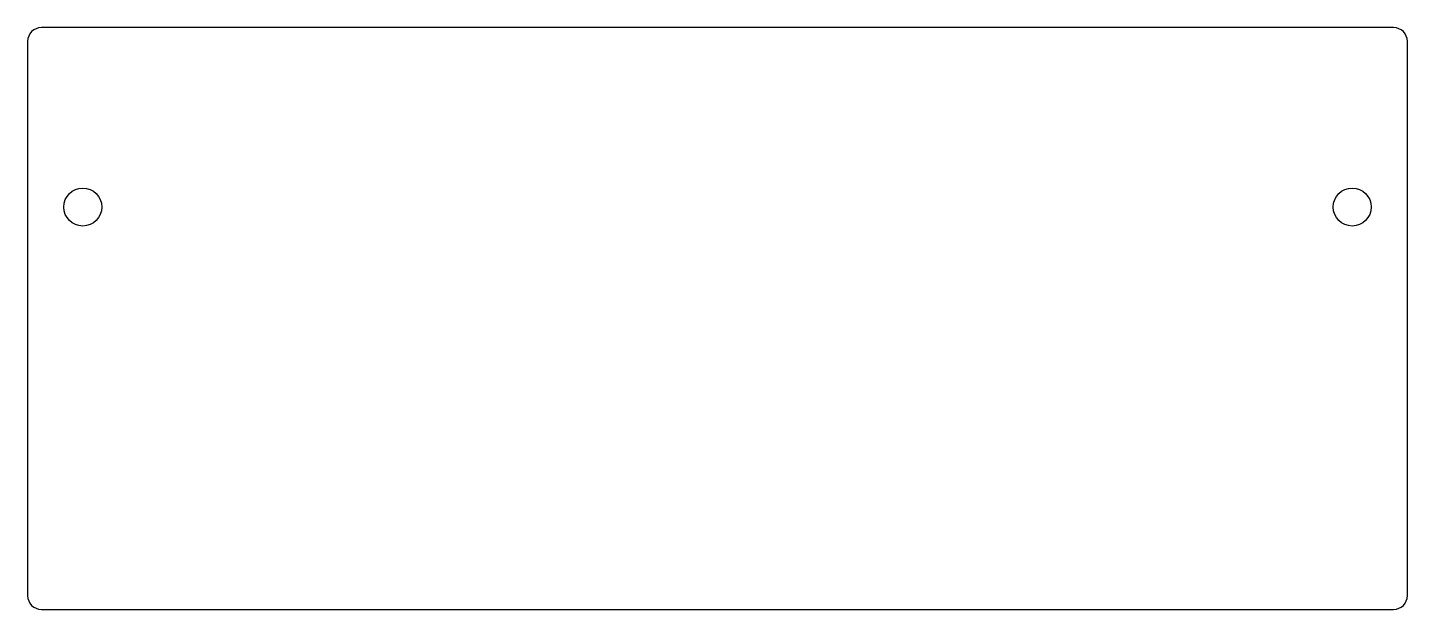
# Model space of a CAD drawing. Extents: x -100 to 100, y -42 to 42.
import ezdxf

# ---------------------------------------------------------------- set-up
doc = ezdxf.new("R2010")
doc.units = 0
doc.layers.get('0').update_dxf_attribs({"linetype": 'CONTINUOUS'})

msp = doc.modelspace()

# ---------------------------------------------------------------- linework, layer by layer
at = {"color": 7, "linetype": 'CONTINUOUS'}
for p, q in [((98, 42.15), (-98, 42.15)), ((-100, 40.15), (-100, -40.15)), ((100, -40.15), (100, 40.15)), ((-98, -42.15), (98, -42.15))]:
    msp.add_line(p, q, dxfattribs=at)
for centre in [(-92, 16.15), (92, 16.15)]:
    msp.add_circle(centre, 2.75, dxfattribs=at)
for centre, start, end in [((-98, 40.15), 90, 180), ((98, 40.15), 0, 90), ((-98, -40.15), 180, 270), ((98, -40.15), 270, 0)]:
    msp.add_arc(centre, 2, start, end, dxfattribs=at)

doc.saveas('drawing.dxf')
